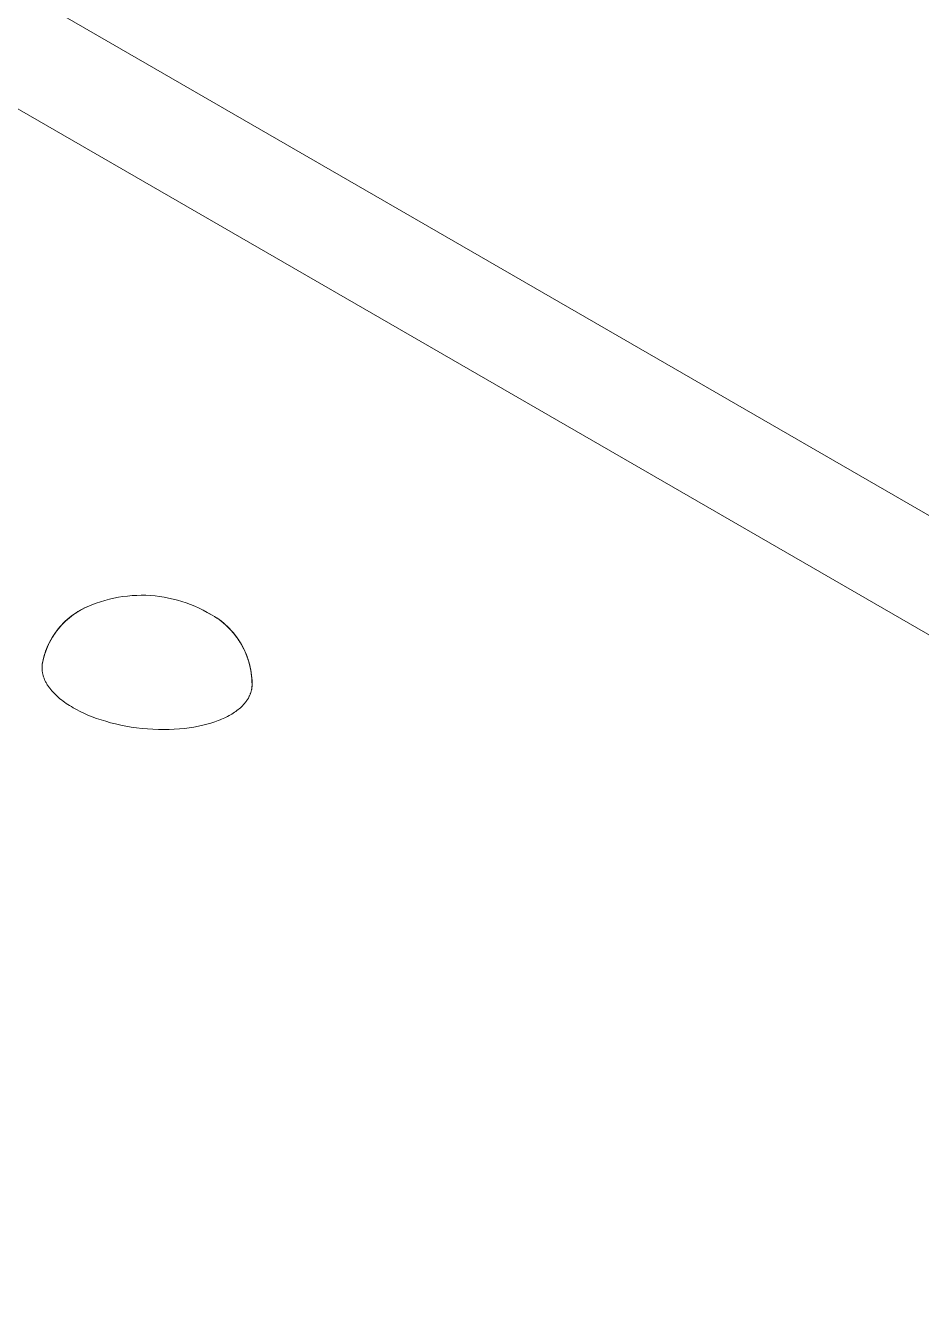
# Model space of a CAD drawing. Header units: millimetres. Extents: x -75 to 3710, y -20 to 2482.
# Drawn here: x 3419.8 to 3470.1, y 860.6 to 932.8 of the extents above; entities that cross this region are included whole.
import ezdxf

# ---------------------------------------------------------------- set-up
doc = ezdxf.new("R2010")
doc.units = ezdxf.units.MM
doc.layers.add('ZANO_R', color=7, linetype='Continuous', lineweight=0)

msp = doc.modelspace()

# ---------------------------------------------------------------- linework, layer by layer
at = {"layer": 'ZANO_R'}
for p, q in [((2546.639, 1438.742), (3541.443, 864.391)), ((3374.371, 954.144), (3536.431, 860.578)), ((3423.744, 900.407), (3423.988, 900.491)), ((3423.744, 900.407), (3423.988, 900.491)), ((3423.744, 900.407), (3423.988, 900.491)), ((3423.744, 900.407), (3423.988, 900.491)), ((3423.744, 900.407), (3423.988, 900.491)), ((3423.744, 900.407), (3423.988, 900.491)), ((3423.988, 900.491), (3424.235, 900.566)), ((3423.988, 900.491), (3424.235, 900.566)), ((3423.988, 900.491), (3424.235, 900.566)), ((3423.988, 900.491), (3424.235, 900.566)), ((3423.988, 900.491), (3424.235, 900.566)), ((3423.988, 900.491), (3424.235, 900.566)), ((3424.235, 900.566), (3424.484, 900.633)), ((3424.235, 900.566), (3424.484, 900.633)), ((3424.235, 900.566), (3424.484, 900.633)), ((3424.235, 900.566), (3424.484, 900.633)), ((3424.235, 900.566), (3424.484, 900.633)), ((3424.235, 900.566), (3424.484, 900.633)), ((3424.484, 900.633), (3424.735, 900.691)), ((3424.484, 900.633), (3424.735, 900.691)), ((3424.484, 900.633), (3424.735, 900.691)), ((3424.484, 900.633), (3424.735, 900.691)), ((3424.484, 900.633), (3424.735, 900.691)), ((3424.484, 900.633), (3424.735, 900.691)), ((3424.735, 900.691), (3424.989, 900.741)), ((3424.735, 900.691), (3424.989, 900.741)), ((3424.735, 900.691), (3424.989, 900.74)), ((3424.735, 900.691), (3424.989, 900.74)), ((3424.735, 900.691), (3424.989, 900.74)), ((3424.735, 900.691), (3424.989, 900.74)), ((3424.989, 900.74), (3425.244, 900.781)), ((3424.989, 900.74), (3425.244, 900.781)), ((3424.989, 900.74), (3425.244, 900.781)), ((3424.989, 900.74), (3425.244, 900.781)), ((3424.989, 900.741), (3425.244, 900.781)), ((3424.989, 900.741), (3425.244, 900.781)), ((3425.244, 900.781), (3425.5, 900.813)), ((3425.244, 900.781), (3425.5, 900.813)), ((3425.244, 900.781), (3425.5, 900.813)), ((3425.244, 900.781), (3425.5, 900.813)), ((3425.244, 900.781), (3425.5, 900.813)), ((3425.244, 900.781), (3425.5, 900.813)), ((3425.5, 900.813), (3425.757, 900.836)), ((3425.5, 900.813), (3425.757, 900.836)), ((3425.5, 900.813), (3425.757, 900.836)), ((3425.5, 900.813), (3425.757, 900.836)), ((3425.5, 900.813), (3425.757, 900.836)), ((3425.5, 900.813), (3425.757, 900.836)), ((3425.757, 900.836), (3426.015, 900.85)), ((3425.757, 900.836), (3426.015, 900.85)), ((3425.757, 900.836), (3426.015, 900.85)), ((3425.757, 900.836), (3426.015, 900.85)), ((3425.757, 900.836), (3426.015, 900.85)), ((3425.757, 900.836), (3426.015, 900.85)), ((3426.015, 900.85), (3426.273, 900.856)), ((3426.015, 900.85), (3426.273, 900.856)), ((3426.015, 900.85), (3426.273, 900.856)), ((3426.015, 900.85), (3426.273, 900.856)), ((3426.015, 900.85), (3426.273, 900.856)), ((3426.015, 900.85), (3426.273, 900.856)), ((3426.273, 900.856), (3426.531, 900.852)), ((3426.273, 900.856), (3426.531, 900.852)), ((3426.273, 900.856), (3426.531, 900.852)), ((3426.273, 900.856), (3426.531, 900.852)), ((3426.273, 900.856), (3426.531, 900.852)), ((3426.273, 900.856), (3426.531, 900.852)), ((3426.531, 900.852), (3426.789, 900.84)), ((3426.531, 900.852), (3426.789, 900.84)), ((3426.531, 900.852), (3426.789, 900.84)), ((3426.531, 900.852), (3426.789, 900.84)), ((3426.531, 900.852), (3426.789, 900.84)), ((3426.531, 900.852), (3426.789, 900.84)), ((3426.789, 900.84), (3427.046, 900.818)), ((3426.789, 900.84), (3427.046, 900.818)), ((3426.789, 900.84), (3427.046, 900.818)), ((3426.789, 900.84), (3427.046, 900.818)), ((3426.789, 900.84), (3427.046, 900.818)), ((3426.789, 900.84), (3427.046, 900.818)), ((3427.046, 900.818), (3427.302, 900.788)), ((3427.046, 900.818), (3427.302, 900.788)), ((3427.046, 900.818), (3427.302, 900.788)), ((3427.046, 900.818), (3427.302, 900.788)), ((3427.046, 900.818), (3427.302, 900.788)), ((3427.046, 900.818), (3427.302, 900.788)), ((3427.302, 900.788), (3427.557, 900.749)), ((3427.302, 900.788), (3427.557, 900.749)), ((3427.302, 900.788), (3427.557, 900.749)), ((3427.302, 900.788), (3427.557, 900.749)), ((3427.302, 900.788), (3427.557, 900.749)), ((3427.302, 900.788), (3427.557, 900.749)), ((3427.557, 900.749), (3427.811, 900.701)), ((3427.557, 900.749), (3427.811, 900.701)), ((3427.557, 900.749), (3427.811, 900.701)), ((3427.557, 900.749), (3427.811, 900.701)), ((3427.557, 900.749), (3427.811, 900.701)), ((3427.557, 900.749), (3427.811, 900.701)), ((3427.811, 900.701), (3428.063, 900.645)), ((3427.811, 900.701), (3428.063, 900.645)), ((3427.811, 900.701), (3428.063, 900.645)), ((3427.811, 900.701), (3428.063, 900.645)), ((3427.811, 900.701), (3428.063, 900.645)), ((3427.811, 900.701), (3428.063, 900.645)), ((3428.063, 900.645), (3428.313, 900.58)), ((3428.063, 900.645), (3428.313, 900.58)), ((3428.063, 900.645), (3428.313, 900.58)), ((3428.063, 900.645), (3428.313, 900.58)), ((3428.063, 900.645), (3428.313, 900.58)), ((3428.063, 900.645), (3428.313, 900.58)), ((3428.313, 900.58), (3428.56, 900.506)), ((3428.313, 900.58), (3428.56, 900.506)), ((3428.313, 900.58), (3428.56, 900.506)), ((3428.313, 900.58), (3428.56, 900.506)), ((3428.313, 900.58), (3428.56, 900.506)), ((3428.313, 900.58), (3428.56, 900.506)), ((3428.56, 900.506), (3428.805, 900.424)), ((3428.56, 900.506), (3428.805, 900.424)), ((3428.56, 900.506), (3428.805, 900.424)), ((3428.56, 900.506), (3428.805, 900.424)), ((3428.56, 900.506), (3428.805, 900.424)), ((3428.56, 900.506), (3428.805, 900.424)), ((3422.341, 899.681), (3422.46, 899.768)), ((3422.341, 899.681), (3422.46, 899.768)), ((3422.35, 899.687), (3422.468, 899.773)), ((3422.455, 899.765), (3422.577, 899.849)), ((3422.455, 899.765), (3422.577, 899.849)), ((3422.455, 899.765), (3422.577, 899.849)), ((3422.46, 899.768), (3422.581, 899.852)), ((3422.46, 899.768), (3422.581, 899.852)), ((3422.468, 899.773), (3422.589, 899.856)), ((3422.577, 899.849), (3422.702, 899.929)), ((3422.577, 899.849), (3422.702, 899.929)), ((3422.577, 899.849), (3422.702, 899.929)), ((3422.581, 899.852), (3422.706, 899.931)), ((3422.581, 899.852), (3422.706, 899.931)), ((3422.589, 899.856), (3422.712, 899.935)), ((3422.702, 899.929), (3422.83, 900.005)), ((3422.702, 899.929), (3422.83, 900.005)), ((3422.702, 899.929), (3422.83, 900.005)), ((3422.706, 899.931), (3422.833, 900.006)), ((3422.706, 899.931), (3422.833, 900.006)), ((3422.712, 899.935), (3422.839, 900.009)), ((3422.83, 900.005), (3422.96, 900.076)), ((3422.83, 900.005), (3422.96, 900.076)), ((3422.83, 900.005), (3422.96, 900.076)), ((3422.833, 900.006), (3422.963, 900.077)), ((3422.833, 900.006), (3422.963, 900.077)), ((3422.839, 900.009), (3422.967, 900.079)), ((3422.96, 900.076), (3423.092, 900.143)), ((3422.96, 900.076), (3423.092, 900.143)), ((3422.96, 900.076), (3423.092, 900.143)), ((3422.963, 900.077), (3423.094, 900.143)), ((3422.963, 900.077), (3423.094, 900.143)), ((3422.967, 900.079), (3423.098, 900.145)), ((3423.092, 900.143), (3423.227, 900.205)), ((3423.092, 900.143), (3423.227, 900.205)), ((3423.092, 900.143), (3423.227, 900.205)), ((3423.094, 900.143), (3423.229, 900.205)), ((3423.094, 900.143), (3423.229, 900.205)), ((3423.098, 900.145), (3423.231, 900.206)), ((3423.227, 900.205), (3423.364, 900.262)), ((3423.227, 900.205), (3423.364, 900.262)), ((3423.227, 900.205), (3423.364, 900.262)), ((3423.229, 900.205), (3423.365, 900.262)), ((3423.229, 900.205), (3423.365, 900.262)), ((3423.231, 900.206), (3423.366, 900.263)), ((3423.364, 900.262), (3423.503, 900.315)), ((3423.364, 900.262), (3423.503, 900.315)), ((3423.364, 900.262), (3423.503, 900.315)), ((3423.365, 900.262), (3423.503, 900.315)), ((3423.365, 900.262), (3423.503, 900.315)), ((3423.366, 900.263), (3423.503, 900.315)), ((3423.503, 900.315), (3423.744, 900.407)), ((3423.503, 900.315), (3423.744, 900.407)), ((3423.503, 900.315), (3423.744, 900.407)), ((3423.503, 900.315), (3423.744, 900.407)), ((3423.503, 900.315), (3423.744, 900.407)), ((3423.503, 900.315), (3423.744, 900.407)), ((3428.805, 900.424), (3429.046, 900.333)), ((3428.805, 900.424), (3429.046, 900.333)), ((3428.805, 900.424), (3429.046, 900.333)), ((3428.805, 900.424), (3429.046, 900.333)), ((3428.805, 900.424), (3429.046, 900.333)), ((3428.805, 900.424), (3429.046, 900.333)), ((3429.046, 900.333), (3429.285, 900.235)), ((3429.046, 900.333), (3429.285, 900.235)), ((3429.046, 900.333), (3429.285, 900.235)), ((3429.046, 900.333), (3429.285, 900.235)), ((3429.046, 900.333), (3429.285, 900.235)), ((3429.046, 900.333), (3429.285, 900.235)), ((3429.285, 900.235), (3429.52, 900.128)), ((3429.285, 900.235), (3429.52, 900.128)), ((3429.285, 900.235), (3429.52, 900.128)), ((3429.285, 900.235), (3429.52, 900.128)), ((3429.285, 900.235), (3429.52, 900.128)), ((3429.285, 900.235), (3429.52, 900.128)), ((3429.52, 900.128), (3429.751, 900.013)), ((3429.52, 900.128), (3429.751, 900.013)), ((3429.52, 900.128), (3429.751, 900.013)), ((3429.52, 900.128), (3429.751, 900.013)), ((3429.52, 900.128), (3429.751, 900.013)), ((3429.52, 900.128), (3429.751, 900.013)), ((3429.751, 900.013), (3429.978, 899.89)), ((3429.751, 900.013), (3429.978, 899.89)), ((3429.751, 900.013), (3429.978, 899.89)), ((3429.751, 900.013), (3429.978, 899.89)), ((3429.751, 900.013), (3429.978, 899.89)), ((3429.751, 900.013), (3429.978, 899.89)), ((3429.978, 899.89), (3430.117, 899.818)), ((3429.978, 899.89), (3430.116, 899.819)), ((3429.978, 899.89), (3430.117, 899.818)), ((3429.978, 899.89), (3430.117, 899.819)), ((3429.978, 899.89), (3430.117, 899.818)), ((3429.978, 899.89), (3430.116, 899.819)), ((3430.116, 899.819), (3430.251, 899.744)), ((3430.116, 899.819), (3430.251, 899.744)), ((3430.117, 899.819), (3430.254, 899.743)), ((3430.117, 899.818), (3430.254, 899.742)), ((3430.117, 899.818), (3430.254, 899.742)), ((3430.117, 899.818), (3430.254, 899.742)), ((3421.596, 898.951), (3421.69, 899.066)), ((3421.596, 898.951), (3421.69, 899.066)), ((3421.596, 898.951), (3421.69, 899.066)), ((3421.603, 898.961), (3421.698, 899.074)), ((3421.603, 898.961), (3421.698, 899.074)), ((3421.616, 898.975), (3421.71, 899.087)), ((3421.69, 899.066), (3421.789, 899.177)), ((3421.69, 899.066), (3421.789, 899.177)), ((3421.69, 899.066), (3421.789, 899.177)), ((3421.698, 899.074), (3421.796, 899.184)), ((3421.698, 899.074), (3421.796, 899.184)), ((3421.71, 899.087), (3421.808, 899.196)), ((3421.789, 899.177), (3421.891, 899.284)), ((3421.789, 899.177), (3421.891, 899.284)), ((3421.789, 899.177), (3421.891, 899.284)), ((3421.796, 899.184), (3421.898, 899.291)), ((3421.796, 899.184), (3421.898, 899.291)), ((3421.808, 899.196), (3421.91, 899.301)), ((3421.891, 899.284), (3421.997, 899.388)), ((3421.891, 899.284), (3421.997, 899.388)), ((3421.891, 899.284), (3421.997, 899.388)), ((3421.898, 899.291), (3422.004, 899.394)), ((3421.898, 899.291), (3422.004, 899.394)), ((3421.91, 899.301), (3422.015, 899.403)), ((3421.997, 899.388), (3422.107, 899.488)), ((3421.997, 899.388), (3422.107, 899.488)), ((3421.997, 899.388), (3422.107, 899.488)), ((3422.004, 899.394), (3422.113, 899.493)), ((3422.004, 899.394), (3422.113, 899.493)), ((3422.015, 899.403), (3422.124, 899.501)), ((3422.107, 899.488), (3422.219, 899.584)), ((3422.107, 899.488), (3422.219, 899.584)), ((3422.107, 899.488), (3422.219, 899.584)), ((3422.113, 899.493), (3422.225, 899.589)), ((3422.113, 899.493), (3422.225, 899.589)), ((3422.124, 899.501), (3422.235, 899.596)), ((3422.219, 899.584), (3422.335, 899.677)), ((3422.219, 899.584), (3422.335, 899.677)), ((3422.219, 899.584), (3422.335, 899.677)), ((3422.225, 899.589), (3422.341, 899.681)), ((3422.225, 899.589), (3422.341, 899.681)), ((3422.235, 899.596), (3422.35, 899.687)), ((3422.335, 899.677), (3422.455, 899.765)), ((3422.335, 899.677), (3422.455, 899.765)), ((3422.335, 899.677), (3422.455, 899.765)), ((3430.251, 899.744), (3430.384, 899.663)), ((3430.251, 899.744), (3430.384, 899.663)), ((3430.254, 899.743), (3430.388, 899.662)), ((3430.254, 899.742), (3430.389, 899.661)), ((3430.254, 899.742), (3430.389, 899.661)), ((3430.254, 899.742), (3430.389, 899.661)), ((3430.384, 899.663), (3430.515, 899.579)), ((3430.384, 899.663), (3430.515, 899.579)), ((3430.388, 899.662), (3430.519, 899.577)), ((3430.389, 899.661), (3430.52, 899.576)), ((3430.389, 899.661), (3430.52, 899.576)), ((3430.389, 899.661), (3430.52, 899.576)), ((3430.515, 899.579), (3430.642, 899.49)), ((3430.515, 899.579), (3430.642, 899.49)), ((3430.519, 899.577), (3430.647, 899.487)), ((3430.52, 899.576), (3430.649, 899.486)), ((3430.52, 899.576), (3430.649, 899.486)), ((3430.52, 899.576), (3430.649, 899.486)), ((3430.642, 899.49), (3430.766, 899.396)), ((3430.642, 899.49), (3430.766, 899.396)), ((3430.647, 899.487), (3430.771, 899.393)), ((3430.649, 899.486), (3430.774, 899.391)), ((3430.649, 899.486), (3430.774, 899.391)), ((3430.649, 899.486), (3430.774, 899.391)), ((3430.766, 899.396), (3430.886, 899.299)), ((3430.766, 899.396), (3430.886, 899.299)), ((3430.771, 899.393), (3430.893, 899.294)), ((3430.774, 899.391), (3430.895, 899.293)), ((3430.774, 899.391), (3430.895, 899.293)), ((3430.774, 899.391), (3430.895, 899.293)), ((3430.886, 899.299), (3431.004, 899.197)), ((3430.886, 899.299), (3431.004, 899.197)), ((3430.893, 899.294), (3431.011, 899.192)), ((3430.895, 899.293), (3431.014, 899.19)), ((3430.895, 899.293), (3431.014, 899.19)), ((3430.895, 899.293), (3431.014, 899.19)), ((3431.004, 899.197), (3431.117, 899.092)), ((3431.004, 899.197), (3431.117, 899.092)), ((3431.011, 899.192), (3431.125, 899.085)), ((3431.014, 899.19), (3431.128, 899.083)), ((3431.014, 899.19), (3431.128, 899.083)), ((3431.014, 899.19), (3431.128, 899.083)), ((3431.117, 899.092), (3431.227, 898.982)), ((3431.117, 899.092), (3431.227, 898.982)), ((3431.125, 899.085), (3431.236, 898.975)), ((3431.128, 899.083), (3431.239, 898.972)), ((3431.128, 899.083), (3431.239, 898.972)), ((3431.128, 899.083), (3431.239, 898.972)), ((3421.115, 898.204), (3421.184, 898.335)), ((3421.115, 898.204), (3421.184, 898.335)), ((3421.115, 898.204), (3421.184, 898.335)), ((3421.122, 898.219), (3421.192, 898.349)), ((3421.122, 898.219), (3421.192, 898.349)), ((3421.134, 898.243), (3421.204, 898.371)), ((3421.184, 898.335), (3421.258, 898.464)), ((3421.184, 898.335), (3421.258, 898.464)), ((3421.184, 898.335), (3421.258, 898.464)), ((3421.192, 898.349), (3421.266, 898.477)), ((3421.192, 898.349), (3421.266, 898.477)), ((3421.204, 898.371), (3421.278, 898.497)), ((3421.258, 898.464), (3421.336, 898.59)), ((3421.258, 898.464), (3421.336, 898.59)), ((3421.258, 898.464), (3421.336, 898.59)), ((3421.266, 898.477), (3421.344, 898.602)), ((3421.266, 898.477), (3421.344, 898.602)), ((3421.278, 898.497), (3421.357, 898.621)), ((3421.336, 898.59), (3421.418, 898.714)), ((3421.336, 898.59), (3421.418, 898.714)), ((3421.336, 898.59), (3421.418, 898.714)), ((3421.344, 898.602), (3421.426, 898.724)), ((3421.344, 898.602), (3421.426, 898.724)), ((3421.357, 898.621), (3421.439, 898.742)), ((3421.418, 898.714), (3421.505, 898.834)), ((3421.418, 898.714), (3421.505, 898.834)), ((3421.418, 898.714), (3421.505, 898.834)), ((3421.426, 898.724), (3421.513, 898.844)), ((3421.426, 898.724), (3421.513, 898.844)), ((3421.439, 898.742), (3421.526, 898.86)), ((3421.505, 898.834), (3421.596, 898.951)), ((3421.505, 898.834), (3421.596, 898.951)), ((3421.505, 898.834), (3421.596, 898.951)), ((3421.513, 898.844), (3421.603, 898.961)), ((3421.513, 898.844), (3421.603, 898.961)), ((3421.526, 898.86), (3421.616, 898.975)), ((3431.227, 898.982), (3431.333, 898.869)), ((3431.227, 898.982), (3431.333, 898.869)), ((3431.236, 898.975), (3431.342, 898.86)), ((3431.239, 898.972), (3431.346, 898.857)), ((3431.239, 898.972), (3431.346, 898.857)), ((3431.239, 898.972), (3431.346, 898.857)), ((3431.333, 898.869), (3431.436, 898.752)), ((3431.333, 898.869), (3431.436, 898.752)), ((3431.342, 898.86), (3431.445, 898.742)), ((3431.346, 898.857), (3431.449, 898.739)), ((3431.346, 898.857), (3431.449, 898.739)), ((3431.346, 898.857), (3431.449, 898.739)), ((3431.436, 898.752), (3431.534, 898.632)), ((3431.436, 898.752), (3431.534, 898.632)), ((3431.445, 898.742), (3431.543, 898.621)), ((3431.449, 898.739), (3431.547, 898.617)), ((3431.449, 898.739), (3431.547, 898.617)), ((3431.449, 898.739), (3431.547, 898.617)), ((3431.534, 898.632), (3431.628, 898.508)), ((3431.534, 898.632), (3431.628, 898.508)), ((3431.543, 898.621), (3431.638, 898.496)), ((3431.547, 898.617), (3431.642, 898.491)), ((3431.547, 898.617), (3431.642, 898.491)), ((3431.547, 898.617), (3431.642, 898.491)), ((3431.628, 898.508), (3431.717, 898.382)), ((3431.628, 898.508), (3431.717, 898.382)), ((3431.638, 898.496), (3431.727, 898.368)), ((3431.642, 898.491), (3431.731, 898.363)), ((3431.642, 898.491), (3431.731, 898.363)), ((3431.642, 898.491), (3431.731, 898.363)), ((3431.717, 898.382), (3431.802, 898.252)), ((3431.717, 898.382), (3431.802, 898.252)), ((3431.727, 898.368), (3431.813, 898.237)), ((3431.731, 898.363), (3431.817, 898.231)), ((3431.731, 898.363), (3431.817, 898.231)), ((3431.731, 898.363), (3431.817, 898.231)), ((3420.838, 897.517), (3420.884, 897.658)), ((3420.838, 897.517), (3420.884, 897.658)), ((3420.838, 897.517), (3420.884, 897.658)), ((3420.844, 897.536), (3420.89, 897.676)), ((3420.844, 897.536), (3420.89, 897.676)), ((3420.853, 897.568), (3420.9, 897.707)), ((3420.884, 897.658), (3420.935, 897.797)), ((3420.884, 897.658), (3420.935, 897.797)), ((3420.884, 897.658), (3420.935, 897.797)), ((3420.89, 897.676), (3420.941, 897.815)), ((3420.89, 897.676), (3420.941, 897.815)), ((3420.9, 897.707), (3420.952, 897.843)), ((3420.935, 897.797), (3420.99, 897.935)), ((3420.935, 897.797), (3420.99, 897.935)), ((3420.935, 897.797), (3420.99, 897.935)), ((3420.941, 897.815), (3420.997, 897.952)), ((3420.941, 897.815), (3420.997, 897.952)), ((3420.952, 897.843), (3421.008, 897.979)), ((3420.99, 897.935), (3421.05, 898.071)), ((3420.99, 897.935), (3421.05, 898.071)), ((3420.99, 897.935), (3421.05, 898.071)), ((3420.997, 897.952), (3421.057, 898.086)), ((3420.997, 897.952), (3421.057, 898.086)), ((3421.008, 897.979), (3421.069, 898.112)), ((3421.05, 898.071), (3421.115, 898.204)), ((3421.05, 898.071), (3421.115, 898.204)), ((3421.05, 898.071), (3421.115, 898.204)), ((3421.057, 898.086), (3421.122, 898.219)), ((3421.057, 898.086), (3421.122, 898.219)), ((3421.069, 898.112), (3421.134, 898.243)), ((3431.802, 898.252), (3431.883, 898.119)), ((3431.802, 898.252), (3431.883, 898.119)), ((3431.813, 898.237), (3431.893, 898.103)), ((3431.817, 898.231), (3431.897, 898.097)), ((3431.817, 898.231), (3431.897, 898.097)), ((3431.817, 898.231), (3431.897, 898.097)), ((3431.883, 898.119), (3431.959, 897.984)), ((3431.883, 898.119), (3431.959, 897.984)), ((3431.893, 898.103), (3431.969, 897.966)), ((3431.897, 898.097), (3431.973, 897.96)), ((3431.897, 898.097), (3431.973, 897.96)), ((3431.897, 898.097), (3431.973, 897.96)), ((3431.959, 897.984), (3432.031, 897.846)), ((3431.959, 897.984), (3432.031, 897.846)), ((3431.969, 897.966), (3432.04, 897.827)), ((3431.973, 897.96), (3432.044, 897.82)), ((3431.973, 897.96), (3432.044, 897.82)), ((3431.973, 897.96), (3432.044, 897.82)), ((3432.031, 897.846), (3432.097, 897.706)), ((3432.031, 897.846), (3432.097, 897.706)), ((3432.04, 897.827), (3432.107, 897.686)), ((3432.044, 897.82), (3432.11, 897.678)), ((3432.044, 897.82), (3432.11, 897.678)), ((3432.044, 897.82), (3432.11, 897.678)), ((3432.097, 897.706), (3432.159, 897.564)), ((3432.097, 897.706), (3432.159, 897.564)), ((3432.107, 897.686), (3432.168, 897.542)), ((3432.11, 897.678), (3432.172, 897.533)), ((3432.11, 897.678), (3432.172, 897.533)), ((3432.11, 897.678), (3432.172, 897.533)), ((3420.698, 896.857), (3420.701, 896.898)), ((3420.698, 896.857), (3420.701, 896.898)), ((3420.698, 896.857), (3420.701, 896.898)), ((3420.701, 896.898), (3420.705, 896.939)), ((3420.701, 896.898), (3420.705, 896.939)), ((3420.701, 896.898), (3420.705, 896.939)), ((3420.705, 896.939), (3420.73, 897.085)), ((3420.705, 896.939), (3420.73, 897.085)), ((3420.705, 896.939), (3420.73, 897.085)), ((3420.707, 896.962), (3420.734, 897.107)), ((3420.707, 896.962), (3420.734, 897.107)), ((3420.712, 897), (3420.74, 897.144)), ((3420.73, 897.085), (3420.761, 897.23)), ((3420.73, 897.085), (3420.761, 897.23)), ((3420.73, 897.085), (3420.761, 897.23)), ((3420.734, 897.107), (3420.766, 897.252)), ((3420.734, 897.107), (3420.766, 897.252)), ((3420.74, 897.144), (3420.772, 897.286)), ((3420.761, 897.23), (3420.797, 897.374)), ((3420.761, 897.23), (3420.797, 897.374)), ((3420.761, 897.23), (3420.797, 897.374)), ((3420.766, 897.252), (3420.802, 897.395)), ((3420.766, 897.252), (3420.802, 897.395)), ((3420.772, 897.286), (3420.81, 897.428)), ((3420.797, 897.374), (3420.838, 897.517)), ((3420.797, 897.374), (3420.838, 897.517)), ((3420.797, 897.374), (3420.838, 897.517)), ((3420.802, 897.395), (3420.844, 897.536)), ((3420.802, 897.395), (3420.844, 897.536)), ((3420.81, 897.428), (3420.853, 897.568)), ((3432.159, 897.564), (3432.216, 897.419)), ((3432.159, 897.564), (3432.216, 897.419)), ((3432.168, 897.542), (3432.224, 897.396)), ((3432.172, 897.533), (3432.228, 897.387)), ((3432.172, 897.533), (3432.228, 897.387)), ((3432.172, 897.533), (3432.228, 897.387)), ((3432.216, 897.419), (3432.267, 897.273)), ((3432.216, 897.419), (3432.267, 897.273)), ((3432.224, 897.396), (3432.275, 897.248)), ((3432.228, 897.387), (3432.279, 897.239)), ((3432.228, 897.387), (3432.279, 897.239)), ((3432.228, 897.387), (3432.279, 897.239)), ((3432.267, 897.273), (3432.314, 897.125)), ((3432.267, 897.273), (3432.314, 897.125)), ((3432.275, 897.248), (3432.322, 897.099)), ((3432.279, 897.239), (3432.324, 897.089)), ((3432.279, 897.239), (3432.324, 897.089)), ((3432.279, 897.239), (3432.324, 897.089)), ((3432.314, 897.125), (3432.356, 896.976)), ((3432.314, 897.125), (3432.356, 896.976)), ((3432.322, 897.099), (3432.362, 896.948)), ((3432.324, 897.089), (3432.365, 896.937)), ((3432.324, 897.089), (3432.365, 896.937)), ((3432.324, 897.089), (3432.365, 896.937)), ((3432.356, 896.976), (3432.392, 896.825)), ((3432.356, 896.976), (3432.392, 896.825)), ((3432.362, 896.948), (3432.398, 896.796)), ((3432.365, 896.937), (3432.4, 896.784)), ((3432.365, 896.937), (3432.4, 896.784)), ((3432.365, 896.937), (3432.4, 896.784)), ((3420.696, 896.776), (3420.697, 896.817)), ((3420.696, 896.776), (3420.697, 896.817)), ((3420.696, 896.776), (3420.697, 896.817)), ((3420.697, 896.735), (3420.696, 896.776)), ((3420.697, 896.735), (3420.696, 896.776)), ((3420.697, 896.735), (3420.696, 896.776)), ((3420.697, 896.817), (3420.698, 896.857)), ((3420.697, 896.817), (3420.698, 896.857)), ((3420.697, 896.817), (3420.698, 896.857)), ((3420.699, 896.693), (3420.697, 896.735)), ((3420.699, 896.693), (3420.697, 896.735)), ((3420.699, 896.693), (3420.697, 896.735)), ((3420.702, 896.652), (3420.699, 896.693)), ((3420.702, 896.652), (3420.699, 896.693)), ((3420.702, 896.652), (3420.699, 896.693)), ((3420.706, 896.611), (3420.702, 896.652)), ((3420.706, 896.611), (3420.702, 896.652)), ((3420.706, 896.611), (3420.702, 896.652)), ((3420.712, 896.57), (3420.706, 896.611)), ((3420.712, 896.57), (3420.706, 896.611)), ((3420.712, 896.57), (3420.706, 896.611)), ((3420.718, 896.528), (3420.712, 896.57)), ((3420.718, 896.528), (3420.712, 896.57)), ((3420.718, 896.528), (3420.712, 896.57)), ((3420.726, 896.487), (3420.718, 896.528)), ((3420.726, 896.487), (3420.718, 896.528)), ((3420.726, 896.487), (3420.718, 896.528)), ((3420.734, 896.446), (3420.726, 896.487)), ((3420.734, 896.446), (3420.726, 896.487)), ((3420.734, 896.446), (3420.726, 896.487)), ((3420.744, 896.404), (3420.734, 896.446)), ((3420.744, 896.404), (3420.734, 896.446)), ((3420.744, 896.404), (3420.734, 896.446)), ((3420.755, 896.363), (3420.744, 896.404)), ((3420.755, 896.363), (3420.744, 896.404)), ((3420.755, 896.363), (3420.744, 896.404)), ((3420.767, 896.322), (3420.755, 896.363)), ((3420.767, 896.322), (3420.755, 896.363)), ((3420.767, 896.322), (3420.755, 896.363)), ((3420.78, 896.28), (3420.767, 896.322)), ((3420.78, 896.28), (3420.767, 896.322)), ((3420.78, 896.28), (3420.767, 896.322)), ((3420.794, 896.239), (3420.78, 896.28)), ((3420.794, 896.239), (3420.78, 896.28)), ((3420.794, 896.239), (3420.78, 896.28)), ((3420.809, 896.198), (3420.794, 896.239)), ((3420.809, 896.198), (3420.794, 896.239)), ((3420.809, 896.198), (3420.794, 896.239)), ((3420.825, 896.157), (3420.809, 896.198)), ((3420.825, 896.157), (3420.809, 896.198)), ((3420.825, 896.157), (3420.809, 896.198)), ((3420.843, 896.116), (3420.825, 896.157)), ((3420.843, 896.116), (3420.825, 896.157)), ((3420.843, 896.116), (3420.825, 896.157)), ((3432.392, 896.825), (3432.423, 896.673)), ((3432.392, 896.825), (3432.423, 896.673)), ((3432.398, 896.796), (3432.428, 896.642)), ((3432.4, 896.784), (3432.43, 896.63)), ((3432.4, 896.784), (3432.43, 896.63)), ((3432.4, 896.784), (3432.43, 896.63)), ((3432.423, 896.673), (3432.449, 896.52)), ((3432.423, 896.673), (3432.449, 896.52)), ((3432.428, 896.642), (3432.453, 896.488)), ((3432.43, 896.63), (3432.454, 896.476)), ((3432.43, 896.63), (3432.454, 896.476)), ((3432.43, 896.63), (3432.454, 896.476)), ((3432.449, 896.52), (3432.47, 896.366)), ((3432.449, 896.52), (3432.47, 896.366)), ((3432.453, 896.488), (3432.472, 896.333)), ((3432.454, 896.476), (3432.473, 896.32)), ((3432.454, 896.476), (3432.473, 896.32)), ((3432.454, 896.476), (3432.473, 896.32)), ((3432.47, 896.366), (3432.485, 896.212)), ((3432.47, 896.366), (3432.485, 896.212)), ((3432.472, 896.333), (3432.486, 896.177)), ((3432.473, 896.32), (3432.487, 896.164)), ((3432.473, 896.32), (3432.487, 896.164)), ((3432.473, 896.32), (3432.487, 896.164)), ((3432.485, 896.212), (3432.496, 896.057)), ((3432.485, 896.212), (3432.496, 896.057)), ((3432.486, 896.177), (3432.495, 896.021)), ((3432.487, 896.164), (3432.495, 896.007)), ((3432.487, 896.164), (3432.495, 896.007)), ((3432.487, 896.164), (3432.495, 896.007)), ((3420.861, 896.075), (3420.843, 896.116)), ((3420.861, 896.075), (3420.843, 896.116)), ((3420.861, 896.075), (3420.843, 896.116)), ((3420.881, 896.034), (3420.861, 896.075)), ((3420.881, 896.034), (3420.861, 896.075)), ((3420.881, 896.034), (3420.861, 896.075)), ((3420.901, 895.994), (3420.881, 896.034)), ((3420.901, 895.994), (3420.881, 896.034)), ((3420.901, 895.994), (3420.881, 896.034)), ((3420.922, 895.953), (3420.901, 895.994)), ((3420.922, 895.953), (3420.901, 895.994)), ((3420.922, 895.953), (3420.901, 895.994)), ((3420.945, 895.913), (3420.922, 895.953)), ((3420.945, 895.913), (3420.922, 895.953)), ((3420.945, 895.913), (3420.922, 895.953)), ((3420.968, 895.872), (3420.945, 895.913)), ((3420.968, 895.872), (3420.945, 895.913)), ((3420.968, 895.872), (3420.945, 895.913)), ((3420.993, 895.832), (3420.968, 895.872)), ((3420.993, 895.832), (3420.968, 895.872)), ((3420.993, 895.832), (3420.968, 895.872)), ((3421.018, 895.792), (3420.993, 895.832)), ((3421.018, 895.792), (3420.993, 895.832)), ((3421.018, 895.792), (3420.993, 895.832)), ((3421.045, 895.753), (3421.018, 895.792)), ((3421.045, 895.753), (3421.018, 895.792)), ((3421.045, 895.753), (3421.018, 895.792)), ((3421.072, 895.713), (3421.045, 895.753)), ((3421.072, 895.713), (3421.045, 895.753)), ((3421.072, 895.713), (3421.045, 895.753)), ((3421.1, 895.674), (3421.072, 895.713)), ((3421.1, 895.674), (3421.072, 895.713)), ((3421.1, 895.674), (3421.072, 895.713)), ((3421.129, 895.635), (3421.1, 895.674)), ((3421.129, 895.635), (3421.1, 895.674)), ((3421.129, 895.635), (3421.1, 895.674)), ((3421.19, 895.557), (3421.129, 895.635)), ((3421.19, 895.557), (3421.129, 895.635)), ((3421.19, 895.557), (3421.129, 895.635)), ((3421.255, 895.481), (3421.19, 895.557)), ((3421.255, 895.481), (3421.19, 895.557)), ((3421.255, 895.481), (3421.19, 895.557)), ((3421.322, 895.405), (3421.255, 895.481)), ((3421.322, 895.405), (3421.255, 895.481)), ((3421.322, 895.405), (3421.255, 895.481)), ((3432.448, 895.449), (3432.437, 895.415)), ((3432.448, 895.449), (3432.437, 895.415)), ((3432.448, 895.449), (3432.437, 895.415)), ((3432.457, 895.483), (3432.448, 895.449)), ((3432.457, 895.483), (3432.448, 895.449)), ((3432.457, 895.483), (3432.448, 895.449)), ((3432.465, 895.518), (3432.457, 895.483)), ((3432.465, 895.518), (3432.457, 895.483)), ((3432.465, 895.518), (3432.457, 895.483)), ((3432.473, 895.553), (3432.465, 895.518)), ((3432.473, 895.553), (3432.465, 895.518)), ((3432.473, 895.553), (3432.465, 895.518)), ((3432.479, 895.588), (3432.473, 895.553)), ((3432.479, 895.588), (3432.473, 895.553)), ((3432.479, 895.588), (3432.473, 895.553)), ((3432.485, 895.623), (3432.479, 895.588)), ((3432.485, 895.623), (3432.479, 895.588)), ((3432.485, 895.623), (3432.479, 895.588)), ((3432.49, 895.658), (3432.485, 895.623)), ((3432.49, 895.658), (3432.485, 895.623)), ((3432.49, 895.658), (3432.485, 895.623)), ((3432.494, 895.694), (3432.49, 895.658)), ((3432.494, 895.694), (3432.49, 895.658)), ((3432.494, 895.694), (3432.49, 895.658)), ((3432.495, 896.021), (3432.498, 895.865)), ((3432.495, 896.007), (3432.497, 895.85)), ((3432.495, 896.007), (3432.497, 895.85)), ((3432.495, 896.007), (3432.497, 895.85)), ((3432.497, 895.85), (3432.494, 895.694)), ((3432.497, 895.85), (3432.494, 895.694)), ((3432.497, 895.85), (3432.494, 895.694)), ((3432.496, 896.057), (3432.5, 895.902)), ((3432.496, 896.057), (3432.5, 895.902)), ((3432.498, 895.865), (3432.496, 895.708)), ((3432.5, 895.902), (3432.5, 895.746)), ((3432.5, 895.902), (3432.5, 895.746)), ((3421.393, 895.331), (3421.322, 895.405)), ((3421.393, 895.331), (3421.322, 895.405)), ((3421.393, 895.331), (3421.322, 895.405)), ((3421.467, 895.257), (3421.393, 895.331)), ((3421.467, 895.257), (3421.393, 895.331)), ((3421.467, 895.257), (3421.393, 895.331)), ((3421.544, 895.185), (3421.467, 895.257)), ((3421.544, 895.185), (3421.467, 895.257)), ((3421.544, 895.185), (3421.467, 895.257)), ((3421.624, 895.115), (3421.544, 895.185)), ((3421.624, 895.115), (3421.544, 895.185)), ((3421.624, 895.115), (3421.544, 895.185)), ((3421.706, 895.045), (3421.624, 895.115)), ((3421.706, 895.045), (3421.624, 895.115)), ((3421.706, 895.045), (3421.624, 895.115)), ((3421.791, 894.977), (3421.706, 895.045)), ((3421.791, 894.977), (3421.706, 895.045)), ((3421.791, 894.977), (3421.706, 895.045)), ((3421.878, 894.91), (3421.791, 894.977)), ((3421.878, 894.91), (3421.791, 894.977)), ((3421.878, 894.91), (3421.791, 894.977)), ((3421.968, 894.845), (3421.878, 894.91)), ((3421.968, 894.845), (3421.878, 894.91)), ((3421.968, 894.845), (3421.878, 894.91)), ((3422.059, 894.781), (3421.968, 894.845)), ((3422.059, 894.781), (3421.968, 894.845)), ((3422.059, 894.781), (3421.968, 894.845)), ((3422.153, 894.718), (3422.059, 894.781)), ((3422.153, 894.718), (3422.059, 894.781)), ((3422.153, 894.718), (3422.059, 894.781)), ((3422.248, 894.657), (3422.153, 894.718)), ((3422.248, 894.657), (3422.153, 894.718)), ((3422.248, 894.657), (3422.153, 894.718)), ((3432.017, 894.71), (3431.962, 894.652)), ((3432.017, 894.71), (3431.962, 894.652)), ((3432.017, 894.71), (3431.962, 894.652)), ((3432.07, 894.769), (3432.017, 894.71)), ((3432.07, 894.769), (3432.017, 894.71)), ((3432.07, 894.769), (3432.017, 894.71)), ((3432.096, 894.799), (3432.07, 894.769)), ((3432.096, 894.799), (3432.07, 894.769)), ((3432.096, 894.799), (3432.07, 894.769)), ((3432.12, 894.829), (3432.096, 894.799)), ((3432.12, 894.829), (3432.096, 894.799)), ((3432.12, 894.829), (3432.096, 894.799)), ((3432.144, 894.86), (3432.12, 894.829)), ((3432.144, 894.86), (3432.12, 894.829)), ((3432.144, 894.86), (3432.12, 894.829)), ((3432.168, 894.89), (3432.144, 894.86)), ((3432.168, 894.89), (3432.144, 894.86)), ((3432.168, 894.89), (3432.144, 894.86)), ((3432.19, 894.922), (3432.168, 894.89)), ((3432.19, 894.922), (3432.168, 894.89)), ((3432.19, 894.922), (3432.168, 894.89)), ((3432.212, 894.953), (3432.19, 894.922)), ((3432.212, 894.953), (3432.19, 894.922)), ((3432.212, 894.953), (3432.19, 894.922)), ((3432.233, 894.984), (3432.212, 894.953)), ((3432.233, 894.984), (3432.212, 894.953)), ((3432.233, 894.984), (3432.212, 894.953)), ((3432.254, 895.016), (3432.233, 894.984)), ((3432.254, 895.016), (3432.233, 894.984)), ((3432.254, 895.016), (3432.233, 894.984)), ((3432.273, 895.048), (3432.254, 895.016)), ((3432.273, 895.048), (3432.254, 895.016)), ((3432.273, 895.048), (3432.254, 895.016)), ((3432.292, 895.08), (3432.273, 895.048)), ((3432.292, 895.08), (3432.273, 895.048)), ((3432.292, 895.08), (3432.273, 895.048)), ((3432.31, 895.113), (3432.292, 895.08)), ((3432.31, 895.113), (3432.292, 895.08)), ((3432.31, 895.113), (3432.292, 895.08)), ((3432.327, 895.146), (3432.31, 895.113)), ((3432.327, 895.146), (3432.31, 895.113)), ((3432.327, 895.146), (3432.31, 895.113)), ((3432.344, 895.179), (3432.327, 895.146)), ((3432.344, 895.179), (3432.327, 895.146)), ((3432.344, 895.179), (3432.327, 895.146)), ((3432.36, 895.212), (3432.344, 895.179)), ((3432.36, 895.212), (3432.344, 895.179)), ((3432.36, 895.212), (3432.344, 895.179)), ((3432.375, 895.245), (3432.36, 895.212)), ((3432.375, 895.245), (3432.36, 895.212)), ((3432.375, 895.245), (3432.36, 895.212)), ((3432.389, 895.279), (3432.375, 895.245)), ((3432.389, 895.279), (3432.375, 895.245)), ((3432.389, 895.279), (3432.375, 895.245)), ((3432.402, 895.312), (3432.389, 895.279)), ((3432.402, 895.312), (3432.389, 895.279)), ((3432.402, 895.312), (3432.389, 895.279)), ((3432.415, 895.346), (3432.402, 895.312)), ((3432.415, 895.346), (3432.402, 895.312)), ((3432.415, 895.346), (3432.402, 895.312)), ((3432.427, 895.38), (3432.415, 895.346)), ((3432.427, 895.38), (3432.415, 895.346)), ((3432.427, 895.38), (3432.415, 895.346)), ((3432.437, 895.415), (3432.427, 895.38)), ((3432.437, 895.415), (3432.427, 895.38)), ((3432.437, 895.415), (3432.427, 895.38)), ((3422.345, 894.598), (3422.248, 894.657)), ((3422.345, 894.598), (3422.248, 894.657)), ((3422.345, 894.598), (3422.248, 894.657)), ((3422.443, 894.54), (3422.345, 894.598)), ((3422.443, 894.54), (3422.345, 894.598)), ((3422.443, 894.54), (3422.345, 894.598)), ((3422.634, 894.434), (3422.443, 894.54)), ((3422.634, 894.434), (3422.443, 894.54)), ((3422.634, 894.434), (3422.443, 894.54)), ((3422.836, 894.33), (3422.634, 894.434)), ((3422.836, 894.33), (3422.634, 894.434)), ((3422.836, 894.33), (3422.634, 894.434)), ((3423.05, 894.228), (3422.836, 894.33)), ((3423.05, 894.228), (3422.836, 894.33)), ((3423.05, 894.228), (3422.836, 894.33)), ((3423.275, 894.129), (3423.05, 894.228)), ((3423.275, 894.129), (3423.05, 894.228)), ((3423.275, 894.129), (3423.05, 894.228)), ((3423.511, 894.034), (3423.275, 894.129)), ((3423.511, 894.034), (3423.275, 894.129)), ((3423.511, 894.034), (3423.275, 894.129)), ((3423.757, 893.942), (3423.511, 894.034)), ((3423.757, 893.942), (3423.511, 894.034)), ((3423.757, 893.942), (3423.511, 894.034)), ((3431.043, 894.012), (3430.96, 893.972)), ((3431.043, 894.012), (3430.96, 893.972)), ((3431.043, 894.012), (3430.96, 893.972)), ((3431.124, 894.053), (3431.043, 894.012)), ((3431.124, 894.053), (3431.043, 894.012)), ((3431.124, 894.053), (3431.043, 894.012)), ((3431.204, 894.096), (3431.124, 894.053)), ((3431.204, 894.096), (3431.124, 894.053)), ((3431.204, 894.096), (3431.124, 894.053)), ((3431.282, 894.14), (3431.204, 894.096)), ((3431.282, 894.14), (3431.204, 894.096)), ((3431.282, 894.14), (3431.204, 894.096)), ((3431.359, 894.185), (3431.282, 894.14)), ((3431.359, 894.185), (3431.282, 894.14)), ((3431.359, 894.185), (3431.282, 894.14)), ((3431.434, 894.232), (3431.359, 894.185)), ((3431.434, 894.232), (3431.359, 894.185)), ((3431.434, 894.232), (3431.359, 894.185)), ((3431.507, 894.28), (3431.434, 894.232)), ((3431.507, 894.28), (3431.434, 894.232)), ((3431.507, 894.28), (3431.434, 894.232)), ((3431.579, 894.329), (3431.507, 894.28)), ((3431.579, 894.329), (3431.507, 894.28)), ((3431.579, 894.329), (3431.507, 894.28)), ((3431.648, 894.38), (3431.579, 894.329)), ((3431.648, 894.38), (3431.579, 894.329)), ((3431.648, 894.38), (3431.579, 894.329)), ((3431.715, 894.432), (3431.648, 894.38)), ((3431.715, 894.432), (3431.648, 894.38)), ((3431.715, 894.432), (3431.648, 894.38)), ((3431.781, 894.485), (3431.715, 894.432)), ((3431.781, 894.485), (3431.715, 894.432)), ((3431.781, 894.485), (3431.715, 894.432)), ((3431.843, 894.539), (3431.781, 894.485)), ((3431.843, 894.539), (3431.781, 894.485)), ((3431.843, 894.539), (3431.781, 894.485)), ((3431.904, 894.595), (3431.843, 894.539)), ((3431.904, 894.595), (3431.843, 894.539)), ((3431.904, 894.595), (3431.843, 894.539)), ((3431.962, 894.652), (3431.904, 894.595)), ((3431.962, 894.652), (3431.904, 894.595)), ((3431.962, 894.652), (3431.904, 894.595)), ((3424.012, 893.856), (3423.757, 893.942)), ((3424.012, 893.856), (3423.757, 893.942)), ((3424.012, 893.856), (3423.757, 893.942)), ((3424.278, 893.774), (3424.012, 893.856)), ((3424.278, 893.774), (3424.012, 893.856)), ((3424.278, 893.774), (3424.012, 893.856)), ((3424.551, 893.697), (3424.278, 893.774)), ((3424.551, 893.697), (3424.278, 893.774)), ((3424.551, 893.697), (3424.278, 893.774)), ((3424.832, 893.627), (3424.551, 893.697)), ((3424.832, 893.627), (3424.551, 893.697)), ((3424.832, 893.627), (3424.551, 893.697)), ((3425.12, 893.563), (3424.832, 893.627)), ((3425.12, 893.563), (3424.832, 893.627)), ((3425.12, 893.563), (3424.832, 893.627)), ((3425.414, 893.505), (3425.12, 893.563)), ((3425.414, 893.505), (3425.12, 893.563)), ((3425.414, 893.505), (3425.12, 893.563)), ((3425.712, 893.455), (3425.414, 893.505)), ((3425.712, 893.455), (3425.414, 893.505)), ((3425.712, 893.455), (3425.414, 893.505)), ((3426.014, 893.412), (3425.712, 893.455)), ((3426.014, 893.412), (3425.712, 893.455)), ((3426.014, 893.412), (3425.712, 893.455)), ((3426.319, 893.376), (3426.014, 893.412)), ((3426.319, 893.376), (3426.014, 893.412)), ((3426.319, 893.376), (3426.014, 893.412)), ((3426.624, 893.349), (3426.319, 893.376)), ((3426.624, 893.349), (3426.319, 893.376)), ((3426.624, 893.349), (3426.319, 893.376)), ((3426.93, 893.329), (3426.624, 893.349)), ((3426.93, 893.329), (3426.624, 893.349)), ((3426.93, 893.329), (3426.624, 893.349)), ((3427.234, 893.318), (3426.93, 893.329)), ((3427.234, 893.318), (3426.93, 893.329)), ((3427.234, 893.318), (3426.93, 893.329)), ((3427.535, 893.314), (3427.234, 893.318)), ((3427.535, 893.314), (3427.234, 893.318)), ((3427.535, 893.314), (3427.234, 893.318)), ((3427.833, 893.319), (3427.535, 893.314)), ((3427.833, 893.319), (3427.535, 893.314)), ((3427.833, 893.319), (3427.535, 893.314)), ((3428.126, 893.331), (3427.833, 893.319)), ((3428.126, 893.331), (3427.833, 893.319)), ((3428.126, 893.331), (3427.833, 893.319)), ((3428.414, 893.351), (3428.126, 893.331)), ((3428.414, 893.351), (3428.126, 893.331)), ((3428.414, 893.351), (3428.126, 893.331)), ((3428.694, 893.378), (3428.414, 893.351)), ((3428.694, 893.378), (3428.414, 893.351)), ((3428.694, 893.378), (3428.414, 893.351)), ((3428.967, 893.412), (3428.694, 893.378)), ((3428.967, 893.412), (3428.694, 893.378)), ((3428.967, 893.412), (3428.694, 893.378)), ((3429.231, 893.453), (3428.967, 893.412)), ((3429.231, 893.453), (3428.967, 893.412)), ((3429.231, 893.453), (3428.967, 893.412)), ((3429.486, 893.501), (3429.231, 893.453)), ((3429.486, 893.501), (3429.231, 893.453)), ((3429.486, 893.501), (3429.231, 893.453)), ((3429.73, 893.554), (3429.486, 893.501)), ((3429.73, 893.554), (3429.486, 893.501)), ((3429.73, 893.554), (3429.486, 893.501)), ((3429.965, 893.613), (3429.73, 893.554)), ((3429.965, 893.613), (3429.73, 893.554)), ((3429.965, 893.613), (3429.73, 893.554)), ((3430.188, 893.678), (3429.965, 893.613)), ((3430.188, 893.678), (3429.965, 893.613)), ((3430.188, 893.678), (3429.965, 893.613)), ((3430.401, 893.746), (3430.188, 893.678)), ((3430.401, 893.746), (3430.188, 893.678)), ((3430.401, 893.746), (3430.188, 893.678)), ((3430.503, 893.782), (3430.401, 893.746)), ((3430.503, 893.782), (3430.401, 893.746)), ((3430.503, 893.782), (3430.401, 893.746)), ((3430.602, 893.819), (3430.503, 893.782)), ((3430.602, 893.819), (3430.503, 893.782)), ((3430.602, 893.819), (3430.503, 893.782)), ((3430.698, 893.857), (3430.602, 893.819)), ((3430.698, 893.857), (3430.602, 893.819)), ((3430.698, 893.857), (3430.602, 893.819)), ((3430.791, 893.896), (3430.698, 893.857)), ((3430.791, 893.896), (3430.698, 893.857)), ((3430.791, 893.896), (3430.698, 893.857)), ((3430.876, 893.934), (3430.791, 893.896)), ((3430.876, 893.934), (3430.791, 893.896)), ((3430.876, 893.934), (3430.791, 893.896)), ((3430.96, 893.972), (3430.876, 893.934)), ((3430.96, 893.972), (3430.876, 893.934)), ((3430.96, 893.972), (3430.876, 893.934))]:
    msp.add_line(p, q, dxfattribs=at)

doc.saveas('drawing.dxf')
